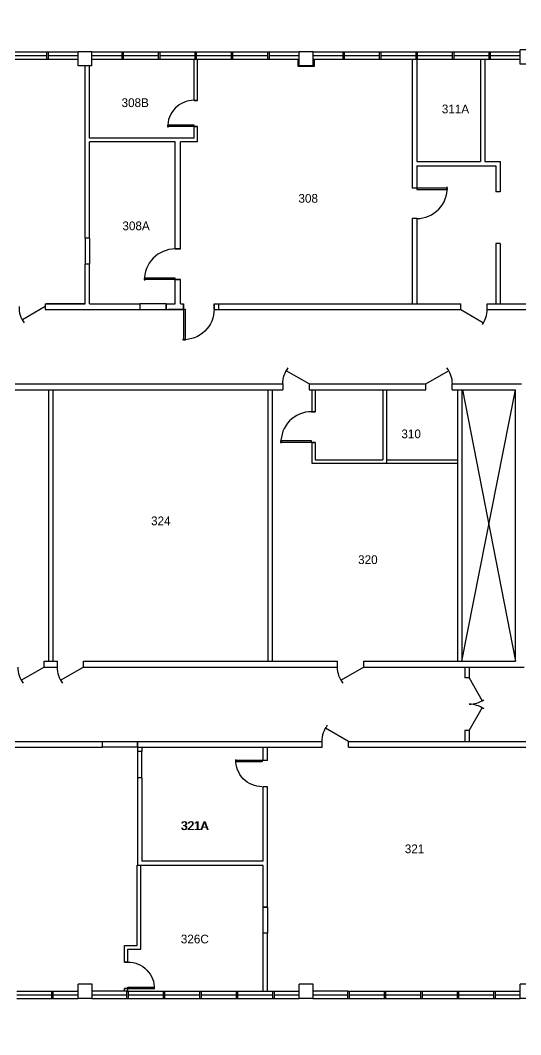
# Model space of a CAD drawing. Header units: inches. Extents: x -34849 to 37501, y -26482 to 39290.
# Drawn here: x 1469 to 2155, y 3039 to 4429 of the extents above; entities that cross this region are included whole.
import ezdxf
from ezdxf.enums import TextEntityAlignment as Align

# ---------------------------------------------------------------- set-up
doc = ezdxf.new("R2010")
doc.units = ezdxf.units.IN
doc.header["$MEASUREMENT"] = 0
for name, color, linetype in [('035$04DOOR', 150, 'Continuous'), ('035$04LOD', 251, 'Continuous'), ('035$04OFF', 7, 'Continuous'), ('035$04OFFICE', 7, 'Continuous'), ('035$04OUT', 7, 'Continuous'), ('035$04WAL', 7, 'Continuous')]:
    doc.layers.add(name, color=color, linetype=linetype)

# ---------------------------------------------------------------- blocks, each defined once
blk = doc.blocks.new('OFFICE')
at = {"color": 2, "linetype": 'Continuous'}
blk.add_attdef('OFFICE', text='', height=12, dxfattribs=at).set_placement((0, 0), align=Align.MIDDLE)

msp = doc.modelspace()

# ---------------------------------------------------------------- linework, layer by layer
at = {"layer": '035$04DOOR'}
for p, q in [((1707.1, 4285, 0), (1671.1, 4285, 0)), ((1671.1, 4283.2, 0), (1671.1, 4285, 0)), ((1707.1, 4283.2, 0), (1671.1, 4283.2, 0)), ((1707.1, 4283.2, 0), (1707.1, 4285, 0)), ((2012.3, 4199.3, 0), (2054.3, 4199.3, 0)), ((2012.3, 4199.3, 0), (2012.3, 4197.2, 0)), ((2054.3, 4199.3, 0), (2054.3, 4197.2, 0)), ((2012.3, 4197.2, 0), (2054.3, 4197.2, 0)), ((1681.2, 4075.6, 0), (1639.2, 4075.6, 0)), ((1639.2, 4073.5, 0), (1639.2, 4075.6, 0)), ((1681.2, 4073.5, 0), (1681.2, 4075.6, 0)), ((1681.2, 4073.5, 0), (1639.2, 4073.5, 0)), ((1503.3, 4036.5, 0), (1472.2, 4018.5, 0)), ((1692.7, 4033.1, 0), (1692.7, 3991.1, 0)), ((1692.7, 4033.1, 0), (1694.8, 4033.1, 0)), ((1694.8, 4033.1, 0), (1694.8, 3991.1, 0)), ((2072.8, 4032.5, 0), (2103.9, 4014.5, 0)), ((1692.7, 3991.1, 0), (1694.8, 3991.1, 0)), ((1864.8, 3930.5, 0), (1833.6, 3948.5, 0)), ((2024.8, 3930.5, 0), (2055.9, 3948.5, 0)), ((1868.2, 3852.6, 0), (1826.2, 3852.6, 0)), ((1826.2, 3850.5, 0), (1826.2, 3852.6, 0)), ((1868.2, 3850.5, 0), (1868.2, 3852.6, 0)), ((1868.2, 3850.5, 0), (1826.2, 3850.5, 0)), ((1501.8, 3542.6, 0), (1470.6, 3524.6, 0)), ((1555.8, 3542.6, 0), (1524.6, 3524.6, 0)), ((1939.8, 3542.6, 0), (1908.6, 3524.6, 0)), ((2084.2, 3527.6, 0), (2102.2, 3496.4, 0)), ((2084.2, 3455.6, 0), (2102.2, 3486.8, 0)), ((1918.7, 3440.6, 0), (1887.5, 3458.6, 0)), ((1800.5, 3414.6, 0), (1764.5, 3414.6, 0)), ((1764.5, 3414.6, 0), (1764.5, 3412.8, 0)), ((1800.5, 3412.8, 0), (1764.5, 3412.8, 0)), ((1800.5, 3414.6, 0), (1800.5, 3412.8, 0)), ((1616.6, 3102.2, 0), (1616.6, 3104, 0)), ((1616.6, 3104, 0), (1652.6, 3104, 0)), ((1616.6, 3102.2, 0), (1652.6, 3102.2, 0)), ((1652.6, 3102.2, 0), (1652.6, 3104, 0))]:
    msp.add_line(p, q, dxfattribs=at)
for centre, radius, start, end in [((1500.3, 4034.9, 0), 33.1, 177.2509, 218.2654), ((2072.8, 4032.5, 0), 36, 325.5239, 0), ((1864.8, 3930.5, 0), 36.4, 142.6791, 179.8532), ((2024.8, 3930.5, 0), 36.4, 0.1468, 37.3209), ((1501.8, 3542.6, 0), 36.4, 180.1468, 217.3209), ((1555.8, 3542.6, 0), 36.4, 180.1468, 217.3209), ((1939.8, 3542.6, 0), 36.4, 180.1468, 217.3209), ((2084.2, 3527.6, 0), 36, 270, 303.9788), ((2084.2, 3455.6, 0), 36, 56.0212, 90), ((1918.7, 3440.6, 0), 36.4, 142.6791, 179.8532)]:
    msp.add_arc(centre, radius, start, end, dxfattribs=at)
for centre, major_axis, start_param, end_param in [((1707.1, 4283.2, 0), (-25.5, 25.5), -0.785398, 0.815191), ((2012.3, 4199.3, 0), (29.7, 29.7), 3.926991, 5.52758), ((1681.2, 4073.5, 0), (29.7, 29.7), 0.785398, 2.385987), ((1868.2, 3850.5, 0), (29.7, 29.7), 0.785398, 2.385987)]:
    msp.add_ellipse(centre, major_axis=major_axis, ratio=1, start_param=start_param, end_param=end_param, dxfattribs=at)
at = {"layer": '035$04DOOR', "extrusion": (0, 0, -1)}
for centre, major_axis, start_param, end_param in [((1692.7, 4033.1, 0), (-29.7, 29.7), 2.356194, 3.956783), ((1800.5, 3414.6, 0), (25.5, 25.5), 2.356194, 3.956783), ((1616.6, 3102.2, 0), (25.5, 25.5), -0.785398, 0.815191)]:
    msp.add_ellipse(centre, major_axis=major_axis, ratio=1, start_param=start_param, end_param=end_param, dxfattribs=at)
at = {"layer": '035$04LOD'}
for p, q in [((1457.5, 4385.5, 0), (1505.5, 4385.5, 0)), ((1457.5, 4380.6, 0), (1505.5, 4380.6, 0)), ((1507.5, 4385.5, 0), (1548.5, 4385.5, 0)), ((1507.5, 4380.6, 0), (1548.5, 4380.6, 0)), ((1567.2, 4385.5, 0), (1608.5, 4385.5, 0)), ((1567.2, 4380.5, 0), (1608.5, 4380.5, 0)), ((1610.5, 4385.5, 0), (1658.5, 4385.5, 0)), ((1610.5, 4380.5, 0), (1658.5, 4380.5, 0)), ((1660.5, 4385.5, 0), (1708.5, 4385.5, 0)), ((1660.5, 4380.5, 0), (1708.5, 4380.5, 0)), ((1710.5, 4385.5, 0), (1758.5, 4385.5, 0)), ((1710.5, 4380.5, 0), (1758.5, 4380.5, 0)), ((1760.5, 4385.5, 0), (1808.5, 4385.5, 0)), ((1760.5, 4380.6, 0), (1808.5, 4380.6, 0)), ((1810.5, 4385.5, 0), (1851.4, 4385.5, 0)), ((1810.5, 4380.6, 0), (1851.4, 4380.6, 0)), ((1870.2, 4385.5, 0), (1911.5, 4385.5, 0)), ((1870.2, 4380.5, 0), (1911.5, 4380.5, 0)), ((1913.5, 4385.5, 0), (1961.5, 4385.5, 0)), ((1913.5, 4380.5, 0), (1961.5, 4380.5, 0)), ((1963.5, 4385.5, 0), (2011.5, 4385.5, 0)), ((1963.5, 4380.5, 0), (2011.5, 4380.5, 0)), ((2013.5, 4385.5, 0), (2061.5, 4385.5, 0)), ((2013.5, 4380.5, 0), (2061.5, 4380.5, 0)), ((2063.5, 4385.5, 0), (2111.5, 4385.5, 0)), ((2063.5, 4380.6, 0), (2111.5, 4380.6, 0)), ((2113.5, 4385.5, 0), (2154, 4385.5, 0)), ((2113.5, 4380.6, 0), (2154, 4380.6, 0)), ((1457.5, 4375.5, 0), (1505.5, 4375.5, 0)), ((1507.5, 4375.5, 0), (1548.5, 4375.5, 0)), ((1567.2, 4375.5, 0), (1608.5, 4375.5, 0)), ((1610.5, 4375.5, 0), (1658.5, 4375.5, 0)), ((1660.5, 4375.5, 0), (1708.5, 4375.5, 0)), ((1710.5, 4375.5, 0), (1758.5, 4375.5, 0)), ((1760.5, 4375.5, 0), (1808.5, 4375.5, 0)), ((1810.5, 4375.5, 0), (1851.4, 4375.5, 0)), ((1870.2, 4375.5, 0), (1911.5, 4375.5, 0)), ((1913.5, 4375.5, 0), (1961.5, 4375.5, 0)), ((1963.5, 4375.5, 0), (2011.5, 4375.5, 0)), ((2013.5, 4375.5, 0), (2061.5, 4375.5, 0)), ((2063.5, 4375.5, 0), (2111.5, 4375.5, 0)), ((2113.5, 4375.5, 0), (2154, 4375.5, 0)), ((2074.1, 3550.6, 0), (2147.8, 3922.5, 0)), ((2075.1, 3922.5, 0), (2147.8, 3550.6, 0)), ((1464.2, 3098.4, 0), (1512.2, 3098.4, 0)), ((1464.2, 3093.5, 0), (1512.2, 3093.5, 0)), ((1464.2, 3088.4, 0), (1512.2, 3088.4, 0)), ((1514.2, 3098.4, 0), (1548.1, 3098.4, 0)), ((1514.2, 3093.5, 0), (1548.1, 3093.5, 0)), ((1514.2, 3088.4, 0), (1548.1, 3088.4, 0)), ((1615.2, 3098.4, 0), (1567.2, 3098.4, 0)), ((1567.2, 3093.4, 0), (1615.2, 3093.4, 0)), ((1567.2, 3088.4, 0), (1615.2, 3088.4, 0)), ((1617.2, 3098.4, 0), (1665.2, 3098.4, 0)), ((1617.2, 3093.4, 0), (1665.2, 3093.4, 0)), ((1617.2, 3088.4, 0), (1665.2, 3088.4, 0)), ((1667.2, 3098.4, 0), (1715.2, 3098.4, 0)), ((1667.2, 3093.4, 0), (1715.2, 3093.4, 0)), ((1667.2, 3088.4, 0), (1715.2, 3088.4, 0)), ((1717.2, 3098.4, 0), (1765.2, 3098.4, 0)), ((1717.2, 3093.5, 0), (1765.2, 3093.5, 0)), ((1717.2, 3088.4, 0), (1765.2, 3088.4, 0)), ((1767.2, 3098.4, 0), (1815.2, 3098.4, 0)), ((1767.2, 3093.5, 0), (1815.2, 3093.5, 0)), ((1767.2, 3088.4, 0), (1815.2, 3088.4, 0)), ((1817.2, 3098.4, 0), (1851, 3098.4, 0)), ((1817.2, 3093.5, 0), (1851, 3093.5, 0)), ((1817.2, 3088.4, 0), (1851, 3088.4, 0)), ((1918.1, 3098.4, 0), (1870.1, 3098.4, 0)), ((1870.1, 3093.4, 0), (1918.1, 3093.4, 0)), ((1870.1, 3088.4, 0), (1918.1, 3088.4, 0)), ((1920.1, 3098.4, 0), (1968.1, 3098.4, 0)), ((1920.1, 3093.4, 0), (1968.1, 3093.4, 0)), ((1920.1, 3088.4, 0), (1968.1, 3088.4, 0)), ((1970.1, 3098.4, 0), (2018.1, 3098.4, 0)), ((1970.1, 3093.4, 0), (2018.1, 3093.4, 0)), ((1970.1, 3088.4, 0), (2018.1, 3088.4, 0)), ((2020.1, 3098.4, 0), (2068.1, 3098.4, 0)), ((2020.1, 3093.5, 0), (2068.1, 3093.5, 0)), ((2020.1, 3088.4, 0), (2068.1, 3088.4, 0)), ((2070.1, 3098.4, 0), (2118.1, 3098.4, 0)), ((2070.1, 3093.5, 0), (2118.1, 3093.5, 0)), ((2070.1, 3088.4, 0), (2118.1, 3088.4, 0)), ((2120.1, 3098.4, 0), (2154, 3098.4, 0)), ((2120.1, 3093.5, 0), (2154, 3093.5, 0)), ((2120.1, 3088.4, 0), (2154, 3088.4, 0))]:
    msp.add_line(p, q, dxfattribs=at)
at = {"layer": '035$04OFF', "color": 1}
msp.add_circle((4615.6, 6404.2, 0), 32885.9, dxfattribs=at)
at = {"layer": '035$04OUT'}
for p, q in [((1505.5, 4375.5, 0), (1505.5, 4385.6, 0)), ((1505.5, 4385.6, 0), (1507.5, 4385.6, 0)), ((1507.5, 4375.5, 0), (1507.5, 4385.6, 0)), ((1567.2, 4385.5, 0), (1548.4, 4385.5, 0)), ((1548.4, 4366.7, 0), (1548.4, 4385.5, 0)), ((1567.2, 4366.7, 0), (1567.2, 4385.5, 0)), ((1608.5, 4375.5, 0), (1608.5, 4385.5, 0)), ((1608.5, 4385.5, 0), (1610.5, 4385.5, 0)), ((1610.5, 4375.5, 0), (1610.5, 4385.5, 0)), ((1658.5, 4375.5, 0), (1658.5, 4385.5, 0)), ((1658.5, 4385.5, 0), (1660.5, 4385.5, 0)), ((1660.5, 4375.5, 0), (1660.5, 4385.5, 0)), ((1708.5, 4375.5, 0), (1708.5, 4385.5, 0)), ((1708.5, 4385.5, 0), (1710.5, 4385.5, 0)), ((1710.5, 4375.5, 0), (1710.5, 4385.5, 0)), ((1758.5, 4375.5, 0), (1758.5, 4385.6, 0)), ((1758.5, 4385.6, 0), (1760.5, 4385.6, 0)), ((1760.5, 4375.5, 0), (1760.5, 4385.6, 0)), ((1808.5, 4375.5, 0), (1808.5, 4385.6, 0)), ((1808.5, 4385.6, 0), (1810.5, 4385.6, 0)), ((1810.5, 4375.5, 0), (1810.5, 4385.6, 0)), ((1870.2, 4385.5, 0), (1851.4, 4385.5, 0)), ((1851.4, 4366.7, 0), (1851.4, 4385.5, 0)), ((1870.2, 4366.7, 0), (1870.2, 4385.5, 0)), ((1911.5, 4375.5, 0), (1911.5, 4385.5, 0)), ((1911.5, 4385.5, 0), (1913.5, 4385.5, 0)), ((1913.5, 4375.5, 0), (1913.5, 4385.5, 0)), ((1961.5, 4375.5, 0), (1961.5, 4385.5, 0)), ((1961.5, 4385.5, 0), (1963.5, 4385.5, 0)), ((1963.5, 4375.5, 0), (1963.5, 4385.5, 0)), ((2011.5, 4375.5, 0), (2011.5, 4385.5, 0)), ((2011.5, 4385.5, 0), (2013.5, 4385.5, 0)), ((2013.5, 4375.5, 0), (2013.5, 4385.5, 0)), ((2061.5, 4375.5, 0), (2061.5, 4385.6, 0)), ((2061.5, 4385.6, 0), (2063.5, 4385.6, 0)), ((2063.5, 4375.5, 0), (2063.5, 4385.6, 0)), ((2111.5, 4375.5, 0), (2111.5, 4385.6, 0)), ((2111.5, 4385.6, 0), (2113.5, 4385.6, 0)), ((2113.5, 4375.5, 0), (2113.5, 4385.6, 0)), ((2471.7, 4388.5, 0), (2154, 4388.5, 0)), ((2154, 4368.7, 0), (2154, 4388.5, 0)), ((1505.5, 4375.5, 0), (1507.5, 4375.5, 0)), ((1567.2, 4366.7, 0), (1548.4, 4366.7, 0)), ((1608.5, 4375.5, 0), (1610.5, 4375.5, 0)), ((1658.5, 4375.5, 0), (1660.5, 4375.5, 0)), ((1708.5, 4375.5, 0), (1710.5, 4375.5, 0)), ((1758.5, 4375.5, 0), (1760.5, 4375.5, 0)), ((1808.5, 4375.5, 0), (1810.5, 4375.5, 0)), ((1849.8, 4365.8, 0), (1849.8, 4375.4, 0)), ((1871.6, 4365.8, 0), (1849.8, 4365.8, 0)), ((1870.2, 4366.7, 0), (1851.4, 4366.7, 0)), ((1871.6, 4374.9, 0), (1871.6, 4365.8, 0)), ((1911.5, 4375.5, 0), (1913.5, 4375.5, 0)), ((1961.5, 4375.5, 0), (1963.5, 4375.5, 0)), ((2011.5, 4375.5, 0), (2013.5, 4375.5, 0)), ((2061.5, 4375.5, 0), (2063.5, 4375.5, 0)), ((2111.5, 4375.5, 0), (2113.5, 4375.5, 0)), ((2173.5, 4368.7, 0), (2154, 4368.7, 0)), ((1567.6, 3107.9, 0), (1548.1, 3107.9, 0)), ((1548.1, 3088.4, 0), (1548.1, 3107.9, 0)), ((1567.6, 3088.4, 0), (1567.6, 3107.9, 0)), ((1851, 3088.4, 0), (1851, 3107.9, 0)), ((1870.5, 3107.9, 0), (1851, 3107.9, 0)), ((1870.5, 3088.4, 0), (1870.5, 3107.9, 0)), ((2154, 3088.4, 0), (2154, 3107.9, 0)), ((2173.5, 3107.9, 0), (2154, 3107.9, 0)), ((1512.2, 3098.4, 0), (1514.2, 3098.4, 0)), ((1512.2, 3088.4, 0), (1512.2, 3098.4, 0)), ((1512.2, 3088.4, 0), (1514.2, 3088.4, 0)), ((1514.2, 3088.4, 0), (1514.2, 3098.4, 0)), ((1567.6, 3088.4, 0), (1548.1, 3088.4, 0)), ((1615.2, 3098.4, 0), (1617.2, 3098.4, 0)), ((1615.2, 3088.4, 0), (1615.2, 3098.4, 0)), ((1615.2, 3088.4, 0), (1617.2, 3088.4, 0)), ((1617.2, 3088.4, 0), (1617.2, 3098.4, 0)), ((1665.2, 3098.4, 0), (1667.2, 3098.4, 0)), ((1665.2, 3088.4, 0), (1665.2, 3098.4, 0)), ((1665.2, 3088.4, 0), (1667.2, 3088.4, 0)), ((1667.2, 3088.4, 0), (1667.2, 3098.4, 0)), ((1715.2, 3098.4, 0), (1717.2, 3098.4, 0)), ((1715.2, 3088.4, 0), (1715.2, 3098.4, 0)), ((1715.2, 3088.4, 0), (1717.2, 3088.4, 0)), ((1717.2, 3088.4, 0), (1717.2, 3098.4, 0)), ((1765.2, 3098.4, 0), (1767.2, 3098.4, 0)), ((1765.2, 3088.4, 0), (1765.2, 3098.4, 0)), ((1765.2, 3088.4, 0), (1767.2, 3088.4, 0)), ((1767.2, 3088.4, 0), (1767.2, 3098.4, 0)), ((1815.2, 3098.4, 0), (1817.2, 3098.4, 0)), ((1815.2, 3088.4, 0), (1815.2, 3098.4, 0)), ((1815.2, 3088.4, 0), (1817.2, 3088.4, 0)), ((1817.2, 3088.4, 0), (1817.2, 3098.4, 0)), ((1870.5, 3088.4, 0), (1851, 3088.4, 0)), ((1918.1, 3098.4, 0), (1920.1, 3098.4, 0)), ((1918.1, 3088.4, 0), (1918.1, 3098.4, 0)), ((1918.1, 3088.4, 0), (1920.1, 3088.4, 0)), ((1920.1, 3088.4, 0), (1920.1, 3098.4, 0)), ((1968.1, 3098.4, 0), (1970.1, 3098.4, 0)), ((1968.1, 3088.4, 0), (1968.1, 3098.4, 0)), ((1968.1, 3088.4, 0), (1970.1, 3088.4, 0)), ((1970.1, 3088.4, 0), (1970.1, 3098.4, 0)), ((2018.1, 3098.4, 0), (2020.1, 3098.4, 0)), ((2018.1, 3088.4, 0), (2018.1, 3098.4, 0)), ((2018.1, 3088.4, 0), (2020.1, 3088.4, 0)), ((2020.1, 3088.4, 0), (2020.1, 3098.4, 0)), ((2068.1, 3098.4, 0), (2070.1, 3098.4, 0)), ((2068.1, 3088.4, 0), (2068.1, 3098.4, 0)), ((2068.1, 3088.4, 0), (2070.1, 3088.4, 0)), ((2070.1, 3088.4, 0), (2070.1, 3098.4, 0)), ((2118.1, 3098.4, 0), (2120.1, 3098.4, 0)), ((2118.1, 3088.4, 0), (2118.1, 3098.4, 0)), ((2118.1, 3088.4, 0), (2120.1, 3088.4, 0)), ((2120.1, 3088.4, 0), (2120.1, 3098.4, 0)), ((2173.5, 3088.4, 0), (2154, 3088.4, 0))]:
    msp.add_line(p, q, dxfattribs=at)
at = {"layer": '035$04WAL'}
for p, q in [((1557.8, 4130.5, 0), (1557.8, 4366.7, 0)), ((1563.8, 4267.2, 0), (1563.8, 4366.7, 0)), ((1707.1, 4319.2, 0), (1707.1, 4375.5, 0)), ((1711.7, 4319.2, 0), (1711.7, 4375.5, 0)), ((2006.3, 4375.5, 0), (2006.3, 4199.3, 0)), ((2012.3, 4375.5, 0), (2012.3, 4235.5, 0)), ((2099.8, 4375.5, 0), (2099.8, 4235.5, 0)), ((2105.8, 4375.5, 0), (2105.8, 4235.5, 0)), ((1707.1, 4267.2, 0), (1707.1, 4283.2, 0)), ((1711.7, 4262.5, 0), (1711.7, 4283.2, 0)), ((1707.1, 4267.2, 0), (1563.8, 4267.2, 0)), ((1681.2, 4262.5, 0), (1563.8, 4262.5, 0)), ((1563.8, 4142.5, 0), (1563.8, 4262.5, 0)), ((1681.2, 4115.5, 0), (1681.2, 4262.5, 0)), ((1688.5, 4115.5, 0), (1688.5, 4262.5, 0)), ((1711.7, 4262.5, 0), (1688.5, 4262.5, 0)), ((2012.3, 4235.5, 0), (2099.8, 4235.5, 0)), ((2012.3, 4229.5, 0), (2120.8, 4229.5, 0)), ((2012.3, 4229.5, 0), (2012.3, 4199.3, 0)), ((2105.8, 4235.5, 0), (2126.8, 4235.5, 0)), ((2120.8, 4229.5, 0), (2120.8, 4194, 0)), ((2126.8, 4235.5, 0), (2126.8, 4194, 0)), ((2006.3, 4199.3, 0), (2012.3, 4199.3, 0)), ((2126.8, 4194, 0), (2120.8, 4194, 0)), ((2006.3, 4157.3, 0), (2006.3, 4040.5, 0)), ((2012.3, 4157.3, 0), (2006.3, 4157.3, 0)), ((2012.3, 4157.3, 0), (2012.3, 4040.5, 0)), ((1563.8, 4130.5, 0), (1563.8, 4143.9, 0)), ((1563.8, 4130.5, 0), (1557.8, 4130.5, 0)), ((2126.8, 4123, 0), (2120.8, 4123, 0)), ((2120.8, 4123, 0), (2120.8, 4040.5, 0)), ((2126.8, 4123, 0), (2126.8, 4040.5, 0)), ((1557.8, 4040.5, 0), (1557.8, 4094.5, 0)), ((1563.8, 4094.5, 0), (1557.8, 4094.5, 0)), ((1563.8, 4040.5, 0), (1563.8, 4094.5, 0)), ((1681.2, 4040.5, 0), (1681.2, 4073.5, 0)), ((1688.5, 4040.5, 0), (1688.5, 4073.5, 0)), ((1503.3, 4040.5, 0), (1503.3, 4032.5, 0)), ((1503.3, 4040.5, 0), (1557.8, 4040.5, 0)), ((1503.3, 4032.5, 0), (1632.8, 4032.5, 0)), ((1557.8, 4040.5, 0), (1504.8, 4040.5, 0)), ((1563.8, 4040.5, 0), (1632.8, 4040.5, 0)), ((1668.8, 4040.5, 0), (1632.8, 4040.5, 0)), ((1632.8, 4040.5, 0), (1632.8, 4032.5, 0)), ((1632.8, 4040.5, 0), (1632.8, 4032.5, 0)), ((1632.8, 4032.5, 0), (1668.8, 4032.5, 0)), ((1668.8, 4032.5, 0), (1668.8, 4040.5, 0)), ((1668.8, 4040.5, 0), (1668.8, 4032.5, 0)), ((1668.8, 4040.5, 0), (1681.2, 4040.5, 0)), ((1668.8, 4032.5, 0), (1692.7, 4032.5, 0)), ((1692.7, 4032.5, 0), (1672.2, 4032.5, 0)), ((1688.5, 4040.5, 0), (1692.7, 4040.5, 0)), ((1734.7, 4040.5, 0), (1740.7, 4040.5, 0)), ((1734.7, 4032.5, 0), (1740.7, 4032.5, 0)), ((1740.7, 4040.5, 0), (2072.8, 4040.5, 0)), ((1740.7, 4040.5, 0), (1740.7, 4032.5, 0)), ((1740.8, 4032.5, 0), (2072.8, 4032.5, 0)), ((2072.8, 4032.5, 0), (2072.8, 4040.5, 0)), ((2108.8, 4040.5, 0), (2340.7, 4040.5, 0)), ((2108.8, 4032.5, 0), (2108.8, 4040.5, 0)), ((2108.8, 4032.5, 0), (2340.7, 4032.5, 0)), ((1312.8, 3930.5, 0), (1828.8, 3930.5, 0)), ((1312.8, 3922.5, 0), (1828.8, 3922.5, 0)), ((1507.8, 3922.5, 0), (1507.8, 3737.5, 0)), ((1513.8, 3922.5, 0), (1513.8, 3665.9, 0)), ((1808.2, 3922.5, 0), (1808.2, 3550.6, 0)), ((1814.2, 3922.5, 0), (1814.2, 3550.6, 0)), ((1828.8, 3930.5, 0), (1828.8, 3922.5, 0)), ((1864.8, 3930.5, 0), (2024.8, 3930.5, 0)), ((1864.8, 3930.5, 0), (1864.8, 3922.5, 0)), ((1864.8, 3922.5, 0), (2024.8, 3922.5, 0)), ((1868.4, 3922.6, 0), (1868.4, 3892.2, 0)), ((1873.1, 3922.6, 0), (1873.1, 3892.5, 0)), ((1966.1, 3922.6, 0), (1966.1, 3826.6, 0)), ((1970.8, 3922.6, 0), (1970.8, 3850.6, 0)), ((2024.8, 3922.5, 0), (2024.8, 3930.5, 0)), ((2060.8, 3930.5, 0), (2155.8, 3930.5, 0)), ((2060.8, 3922.5, 0), (2060.8, 3930.5, 0)), ((2060.8, 3922.5, 0), (2147.8, 3922.5, 0)), ((2068.1, 3922.5, 0), (2068.1, 3550.6, 0)), ((2074.1, 3922.5, 0), (2074.1, 3550.6, 0)), ((2147.8, 3550.6, 0), (2147.8, 3922.5, 0)), ((1868.4, 3850.5, 0), (1868.4, 3821.9, 0)), ((1873.1, 3850.5, 0), (1873.1, 3826.6, 0)), ((1970.8, 3850.6, 0), (1970.8, 3821.9, 0)), ((1873.1, 3826.6, 0), (1966.1, 3826.6, 0)), ((1970.8, 3826.6, 0), (2068.1, 3826.6, 0)), ((1868.4, 3821.9, 0), (2068.1, 3821.9, 0)), ((1507.8, 3772.5, 0), (1507.8, 3550.6, 0)), ((1513.8, 3706.6, 0), (1513.8, 3550.6, 0)), ((1501.8, 3550.6, 0), (1519.8, 3550.6, 0)), ((1501.8, 3542.6, 0), (1501.8, 3550.6, 0)), ((1519.8, 3542.6, 0), (1519.8, 3550.6, 0)), ((1555.8, 3550.6, 0), (1903.8, 3550.6, 0)), ((1555.8, 3542.6, 0), (1555.8, 3550.6, 0)), ((1903.8, 3542.6, 0), (1903.8, 3550.6, 0)), ((1939.8, 3550.6, 0), (2147.8, 3550.6, 0)), ((1939.8, 3542.6, 0), (1939.8, 3550.6, 0)), ((1501.8, 3542.6, 0), (1519.8, 3542.6, 0)), ((1555.8, 3542.6, 0), (1903.8, 3542.6, 0)), ((1939.8, 3542.6, 0), (2159.8, 3542.6, 0)), ((2078.2, 3542.6, 0), (2078.2, 3527.6, 0)), ((2084.2, 3542.6, 0), (2084.2, 3527.6, 0)), ((2084.2, 3527.6, 0), (2078.2, 3527.6, 0)), ((2078.2, 3455.6, 0), (2078.2, 3440.6, 0)), ((2084.2, 3455.6, 0), (2078.2, 3455.6, 0)), ((2084.2, 3455.6, 0), (2084.2, 3440.6, 0)), ((1328.7, 3440.6, 0), (1581.7, 3440.6, 0)), ((1629.7, 3440.6, 0), (1882.7, 3440.6, 0)), ((1882.7, 3432.6, 0), (1882.7, 3440.6, 0)), ((1918.7, 3440.6, 0), (2471.7, 3440.6, 0)), ((1918.7, 3432.6, 0), (1918.7, 3440.6, 0)), ((1328.7, 3432.6, 0), (1581.7, 3432.6, 0)), ((1629.7, 3432.6, 0), (1882.7, 3432.6, 0)), ((1629.7, 3432.6, 0), (1629.7, 3426.6, 0)), ((1635.7, 3432.6, 0), (1635.7, 3426.6, 0)), ((1801.4, 3432.6, 0), (1801.4, 3414.6, 0)), ((1807.7, 3426.6, 0), (1807.7, 3432.6, 0)), ((1807.7, 3414.6, 0), (1807.7, 3426.6, 0)), ((1918.7, 3432.6, 0), (2459.7, 3432.6, 0)), ((1807.7, 3414.6, 0), (1801.4, 3414.6, 0)), ((1629.7, 3390.6, 0), (1629.7, 3270.6, 0)), ((1635.7, 3390.6, 0), (1635.7, 3276.6, 0)), ((1801.7, 3276.6, 0), (1801.7, 3378.4, 0)), ((1807.7, 3378.4, 0), (1801.7, 3378.4, 0)), ((1807.7, 3213.6, 0), (1807.7, 3378.4, 0)), ((1629.4, 3160.8, 0), (1629.4, 3271.2, 0)), ((1801.7, 3270.6, 0), (1629.7, 3270.6, 0)), ((1634.1, 3156.1, 0), (1634.1, 3270.6, 0)), ((1801.7, 3276.6, 0), (1635.7, 3276.6, 0)), ((1801.7, 3276.6, 0), (1635.7, 3276.6, 0)), ((1801.7, 3213.6, 0), (1801.7, 3270.6, 0)), ((1801.7, 3098.4, 0), (1801.7, 3177.6, 0)), ((1807.7, 3098.4, 0), (1807.7, 3177.6, 0)), ((1612, 3138.2, 0), (1612, 3160.8, 0)), ((1612, 3160.8, 0), (1629.4, 3160.8, 0)), ((1616.6, 3138.2, 0), (1616.6, 3156.1, 0)), ((1616.6, 3156.1, 0), (1634.1, 3156.1, 0)), ((1612, 3098.4, 0), (1612, 3102.2, 0)), ((1616.6, 3098.4, 0), (1616.6, 3102.2, 0))]:
    msp.add_line(p, q, dxfattribs=at)
at = {"layer": '035$04WAL', "linetype": 'Continuous'}
for p, q in [((1557.8, 4130.5, 0), (1557.8, 4094.5, 0)), ((1563.8, 4130.5, 0), (1563.8, 4094.5, 0)), ((1581.7, 3440.6, 0), (1629.7, 3440.6, 0)), ((1581.7, 3432.6, 0), (1581.7, 3440.6, 0)), ((1581.7, 3432.6, 0), (1581.7, 3440.6, 0)), ((1629.7, 3440.6, 0), (1629.7, 3432.6, 0)), ((1629.7, 3432.6, 0), (1629.7, 3440.6, 0)), ((1629.7, 3432.6, 0), (1581.7, 3432.6, 0)), ((1629.7, 3426.6, 0), (1629.7, 3390.6, 0)), ((1635.7, 3426.6, 0), (1629.7, 3426.6, 0)), ((1635.7, 3426.6, 0), (1629.7, 3426.6, 0)), ((1635.7, 3390.6, 0), (1635.7, 3426.6, 0)), ((1635.7, 3390.6, 0), (1629.7, 3390.6, 0)), ((1801.7, 3177.6, 0), (1801.7, 3213.6, 0)), ((1801.7, 3213.6, 0), (1807.7, 3213.6, 0)), ((1807.7, 3213.6, 0), (1801.7, 3213.6, 0)), ((1807.7, 3213.6, 0), (1807.7, 3177.6, 0)), ((1807.7, 3177.6, 0), (1801.7, 3177.6, 0)), ((1807.7, 3177.6, 0), (1801.7, 3177.6, 0))]:
    msp.add_line(p, q, dxfattribs=at)
at = {"layer": '035$04WAL'}
for points in [[(1711.7, 4319.2, 0), (1707.1, 4319.2, 0), (1707.1, 4319.2, 80), (1711.7, 4319.2, 80)], [(1711.7, 4283.2, 0), (1707.1, 4283.2, 0), (1707.1, 4283.2, 80), (1711.7, 4283.2, 80)], [(1688.5, 4115.5, 0), (1681.2, 4115.5, 0), (1681.2, 4115.5, 80), (1688.5, 4115.5, 80)], [(1688.5, 4073.5, 0), (1681.2, 4073.5, 0), (1681.2, 4073.5, 80), (1688.5, 4073.5, 80)], [(1692.7, 4040.5, 0), (1692.7, 4032.5, 0), (1692.7, 4032.5, 80), (1692.7, 4040.5, 80)], [(1734.7, 4040.5, 0), (1734.7, 4032.5, 0), (1734.7, 4032.5, 80), (1734.7, 4040.5, 80)], [(1873.3, 3892.5, 0), (1868.2, 3892.5, 0), (1868.2, 3892.5, 80), (1873.1, 3892.5, 80)], [(1873.1, 3850.5, 0), (1868.2, 3850.5, 0), (1868.2, 3850.5, 80), (1873.1, 3850.5, 80)], [(1616.6, 3138.2, 0), (1612, 3138.2, 0), (1612, 3138.2, 80), (1616.6, 3138.2, 80)], [(1616.6, 3102.2, 0), (1612, 3102.2, 0), (1612, 3102.2, 80), (1616.6, 3102.2, 80)]]:
    msp.add_3dface(points, dxfattribs=at)

# ---------------------------------------------------------------- block references
at = {"layer": '035$04OFF', "color": 7}
ref = msp.add_blockref('OFFICE', (1708.7, 3325.2, 0), dxfattribs=at)
ref.add_attrib('OFFICE', '321A', dxfattribs={"layer": '0', "color": 2, "linetype": 'Continuous', "height": 12}).set_placement((1708.7, 3325.2, 0), align=Align.MIDDLE)
at = {"layer": '035$04OFFICE', "color": 7}
ref = msp.add_blockref('OFFICE', (1626.5, 4316, 0), dxfattribs=at)
ref.add_attrib('OFFICE', '308B', dxfattribs={"layer": '0', "color": 7, "linetype": 'Continuous', "height": 12}).set_placement((1626.5, 4316, 0), align=Align.MIDDLE)
ref = msp.add_blockref('OFFICE', (2065.5, 4307.4, 0), dxfattribs=at)
ref.add_attrib('OFFICE', '311A', dxfattribs={"layer": '0', "color": 7, "linetype": 'Continuous', "height": 12}).set_placement((2065.5, 4307.4, 0), align=Align.MIDDLE)
ref = msp.add_blockref('OFFICE', (1863.6, 4184.9, 0), dxfattribs=at)
ref.add_attrib('OFFICE', '308', dxfattribs={"layer": '0', "color": 7, "linetype": 'Continuous', "height": 12}).set_placement((1863.6, 4184.9, 0), align=Align.MIDDLE)
ref = msp.add_blockref('OFFICE', (1627.7, 4147.2, 0), dxfattribs=at)
ref.add_attrib('OFFICE', '308A', dxfattribs={"layer": '0', "color": 7, "linetype": 'Continuous', "height": 12}).set_placement((1627.7, 4147.2, 0), align=Align.MIDDLE)
ref = msp.add_blockref('OFFICE', (2004.7, 3862.1, 0), dxfattribs=at)
ref.add_attrib('OFFICE', '310', dxfattribs={"layer": '0', "color": 7, "linetype": 'Continuous', "height": 12}).set_placement((2004.7, 3862.1, 0), align=Align.MIDDLE)
ref = msp.add_blockref('OFFICE', (1661.6, 3742.9, 0), dxfattribs=at)
ref.add_attrib('OFFICE', '324', dxfattribs={"layer": '0', "color": 7, "linetype": 'Continuous', "height": 12}).set_placement((1661.6, 3742.9, 0), align=Align.MIDDLE)
ref = msp.add_blockref('OFFICE', (1945.4, 3689.7, 0), dxfattribs=at)
ref.add_attrib('OFFICE', '320', dxfattribs={"layer": '0', "color": 7, "linetype": 'Continuous', "height": 12}).set_placement((1945.4, 3689.7, 0), align=Align.MIDDLE)
ref = msp.add_blockref('OFFICE', (2009.4, 3293.4, 0), dxfattribs=at)
ref.add_attrib('OFFICE', '321', dxfattribs={"layer": '0', "color": 7, "linetype": 'Continuous', "height": 12}).set_placement((2009.4, 3293.4, 0), align=Align.MIDDLE)
ref = msp.add_blockref('OFFICE', (1708.2, 3169.8, 0), dxfattribs=at)
ref.add_attrib('OFFICE', '326C', dxfattribs={"layer": '0', "color": 7, "linetype": 'Continuous', "height": 12}).set_placement((1708.2, 3169.8, 0), align=Align.MIDDLE)

# ---------------------------------------------------------------- texts
at = {"layer": '035$04OFFICE'}
msp.add_text('321A', height=12, dxfattribs=at).set_placement((1688.8, 3319.1))

doc.saveas('drawing.dxf')
